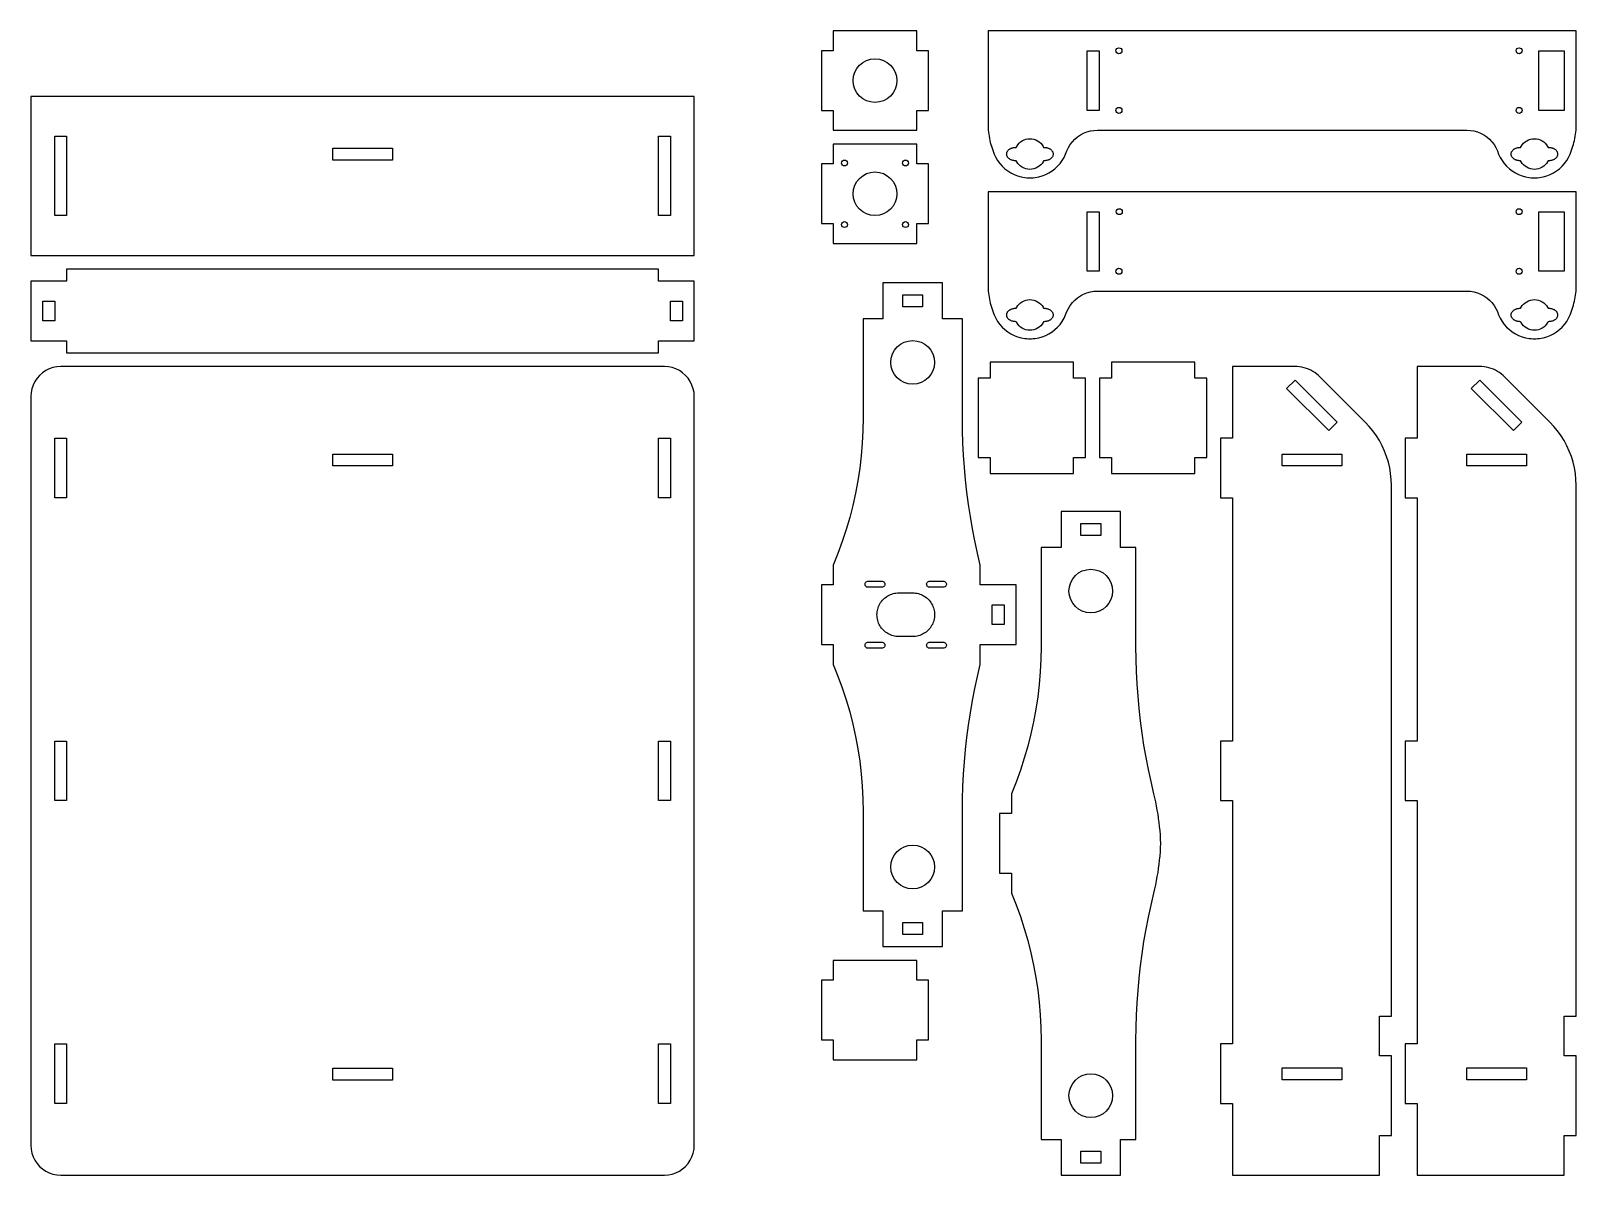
# Model space of a CAD drawing. Header units: millimetres. Extents: x 12 to 790, y 12 to 588.
import ezdxf

# ---------------------------------------------------------------- set-up
doc = ezdxf.new("R2010")
doc.units = ezdxf.units.MM
for name, color, linetype in [('GROUP0', 70, 'Continuous'), ('GROUP1', 70, 'Continuous'), ('GROUP10', 70, 'Continuous'), ('GROUP11', 70, 'Continuous'), ('GROUP12', 70, 'Continuous'), ('GROUP13', 70, 'Continuous'), ('GROUP2', 70, 'Continuous'), ('GROUP3', 70, 'Continuous'), ('GROUP4', 70, 'Continuous'), ('GROUP5', 70, 'Continuous'), ('GROUP6', 70, 'Continuous'), ('GROUP7', 70, 'Continuous'), ('GROUP8', 70, 'Continuous'), ('GROUP9', 70, 'Continuous')]:
    doc.layers.add(name, color=color, linetype=linetype)

msp = doc.modelspace()

# ---------------------------------------------------------------- linework, layer by layer
at = {"layer": 'GROUP0'}
for points in [[(416, 319.1, 0), (416, 309.1, 0), (410, 309.1, 0), (410, 279.1, 0), (416, 279.1, 0), (416, 269.1, 0), (418.37, 263.23, 0), (420.54, 257.28, 0), (422.51, 251.26, 0), (424.28, 245.17, 0), (425.85, 239.04, 0), (427.21, 232.85, 0), (428.37, 226.62, 0), (429.31, 220.36, 0), (430.05, 214.07, 0), (430.58, 207.76, 0), (430.89, 201.43, 0), (431, 195.1, 0), (431, 145.1, 0), (441, 145.1, 0), (441, 127.1, 0), (471, 127.1, 0), (471, 145.1, 0), (481, 145.1, 0), (481, 195.1, 0), (481.06, 201.33, 0), (481.25, 207.55, 0), (481.57, 213.77, 0), (482, 219.98, 0), (482.57, 226.18, 0), (483.26, 232.37, 0), (484.07, 238.55, 0), (485.01, 244.7, 0), (486.07, 250.84, 0), (487.26, 256.95, 0), (488.57, 263.04, 0), (490, 269.1, 0), (490, 279.1, 0), (508, 279.1, 0), (508, 309.1, 0), (490, 309.1, 0), (490, 319.1, 0), (488.57, 325.16, 0), (487.26, 331.25, 0), (486.07, 337.36, 0), (485.01, 343.5, 0), (484.07, 349.65, 0), (483.26, 355.83, 0), (482.57, 362.02, 0), (482, 368.22, 0), (481.57, 374.43, 0), (481.25, 380.65, 0), (481.06, 386.87, 0), (481, 393.1, 0), (481, 443.1, 0), (471, 443.1, 0), (471, 461.1, 0), (441, 461.1, 0), (441, 443.1, 0), (431, 443.1, 0), (431, 393.1, 0), (430.89, 386.77, 0), (430.58, 380.44, 0), (430.05, 374.13, 0), (429.31, 367.84, 0), (428.37, 361.57, 0), (427.21, 355.35, 0), (425.85, 349.16, 0), (424.28, 343.02, 0), (422.51, 336.94, 0), (420.54, 330.92, 0), (418.37, 324.97, 0)], [(451, 455.1, 0), (461, 455.1, 0), (461, 449.1, 0), (451, 449.1, 0)], [(440.66, 310.95, 0), (441.04, 310.86, 0), (441.38, 310.67, 0), (441.67, 310.4, 0), (441.87, 310.06, 0), (441.98, 309.69, 0), (441.99, 309.3, 0), (441.9, 308.92, 0), (441.71, 308.57, 0), (441.44, 308.29, 0), (441.11, 308.08, 0), (440.73, 307.97, 0), (440.5, 307.97, 0), (433.5, 307.97, 0), (433.34, 307.96, 0), (432.96, 308.05, 0), (432.62, 308.24, 0), (432.33, 308.51, 0), (432.13, 308.85, 0), (432.02, 309.22, 0), (432.01, 309.61, 0), (432.1, 309.99, 0), (432.29, 310.34, 0), (432.56, 310.62, 0), (432.89, 310.83, 0), (433.27, 310.94, 0), (433.5, 310.94, 0), (440.5, 310.94, 0)], [(456, 283.1, 0), (449, 283.1, 0), (448.28, 283.12, 0), (447.56, 283.19, 0), (446.85, 283.31, 0), (446.15, 283.47, 0), (445.46, 283.68, 0), (444.79, 283.94, 0), (444.13, 284.23, 0), (443.5, 284.57, 0), (442.89, 284.95, 0), (442.3, 285.37, 0), (441.75, 285.83, 0), (441.22, 286.32, 0), (440.73, 286.85, 0), (440.27, 287.4, 0), (439.85, 287.99, 0), (439.47, 288.6, 0), (439.13, 289.23, 0), (438.84, 289.89, 0), (438.58, 290.56, 0), (438.37, 291.25, 0), (438.21, 291.95, 0), (438.09, 292.66, 0), (438.02, 293.38, 0), (438, 294.1, 0), (438.02, 294.82, 0), (438.09, 295.54, 0), (438.21, 296.25, 0), (438.37, 296.95, 0), (438.58, 297.64, 0), (438.84, 298.31, 0), (439.13, 298.96, 0), (439.47, 299.6, 0), (439.85, 300.21, 0), (440.27, 300.8, 0), (440.73, 301.35, 0), (441.22, 301.88, 0), (441.75, 302.37, 0), (442.3, 302.83, 0), (442.89, 303.25, 0), (443.5, 303.63, 0), (444.13, 303.97, 0), (444.79, 304.26, 0), (445.46, 304.52, 0), (446.15, 304.72, 0), (446.85, 304.89, 0), (447.56, 305.01, 0), (448.28, 305.08, 0), (449, 305.1, 0), (456, 305.1, 0), (456.72, 305.08, 0), (457.44, 305.01, 0), (458.15, 304.89, 0), (458.85, 304.72, 0), (459.54, 304.52, 0), (460.21, 304.26, 0), (460.87, 303.97, 0), (461.5, 303.63, 0), (462.11, 303.25, 0), (462.7, 302.83, 0), (463.25, 302.37, 0), (463.78, 301.88, 0), (464.27, 301.35, 0), (464.73, 300.8, 0), (465.15, 300.21, 0), (465.53, 299.6, 0), (465.87, 298.96, 0), (466.16, 298.31, 0), (466.42, 297.64, 0), (466.63, 296.95, 0), (466.79, 296.25, 0), (466.91, 295.54, 0), (466.98, 294.82, 0), (467, 294.1, 0), (466.98, 293.38, 0), (466.91, 292.66, 0), (466.79, 291.95, 0), (466.63, 291.25, 0), (466.42, 290.56, 0), (466.16, 289.89, 0), (465.87, 289.23, 0), (465.53, 288.6, 0), (465.15, 287.99, 0), (464.73, 287.4, 0), (464.27, 286.85, 0), (463.78, 286.32, 0), (463.25, 285.83, 0), (462.7, 285.37, 0), (462.11, 284.95, 0), (461.5, 284.57, 0), (460.87, 284.23, 0), (460.21, 283.94, 0), (459.54, 283.68, 0), (458.85, 283.47, 0), (458.15, 283.31, 0), (457.44, 283.19, 0), (456.72, 283.12, 0)], [(472.38, 310.67, 0), (472.67, 310.4, 0), (472.87, 310.06, 0), (472.98, 309.69, 0), (472.99, 309.3, 0), (472.9, 308.92, 0), (472.71, 308.57, 0), (472.44, 308.29, 0), (472.11, 308.08, 0), (471.73, 307.97, 0), (471.5, 307.97, 0), (464.5, 307.97, 0), (464.34, 307.96, 0), (463.96, 308.05, 0), (463.62, 308.24, 0), (463.33, 308.51, 0), (463.13, 308.85, 0), (463.02, 309.22, 0), (463.01, 309.61, 0), (463.1, 309.99, 0), (463.29, 310.34, 0), (463.56, 310.62, 0), (463.89, 310.83, 0), (464.27, 310.94, 0), (464.5, 310.94, 0), (471.5, 310.94, 0), (471.66, 310.95, 0), (472.04, 310.86, 0)], [(496, 289.1, 0), (496, 299.1, 0), (502, 299.1, 0), (502, 289.1, 0)], [(440.66, 280.24, 0), (441.04, 280.14, 0), (441.38, 279.96, 0), (441.67, 279.69, 0), (441.87, 279.35, 0), (441.98, 278.98, 0), (441.99, 278.59, 0), (441.9, 278.21, 0), (441.71, 277.86, 0), (441.44, 277.58, 0), (441.11, 277.37, 0), (440.73, 277.26, 0), (440.5, 277.26, 0), (433.5, 277.26, 0), (433.34, 277.25, 0), (432.96, 277.34, 0), (432.62, 277.53, 0), (432.33, 277.8, 0), (432.13, 278.13, 0), (432.02, 278.51, 0), (432.01, 278.9, 0), (432.1, 279.28, 0), (432.29, 279.63, 0), (432.56, 279.91, 0), (432.89, 280.11, 0), (433.27, 280.23, 0), (433.5, 280.23, 0), (440.5, 280.23, 0)], [(471.5, 277.26, 0), (464.5, 277.26, 0), (464.34, 277.25, 0), (463.96, 277.34, 0), (463.62, 277.53, 0), (463.33, 277.8, 0), (463.13, 278.13, 0), (463.02, 278.51, 0), (463.01, 278.9, 0), (463.1, 279.28, 0), (463.29, 279.63, 0), (463.56, 279.91, 0), (463.89, 280.11, 0), (464.27, 280.23, 0), (464.5, 280.23, 0), (471.5, 280.23, 0), (471.66, 280.24, 0), (472.04, 280.14, 0), (472.38, 279.96, 0), (472.67, 279.69, 0), (472.87, 279.35, 0), (472.98, 278.98, 0), (472.99, 278.59, 0), (472.9, 278.21, 0), (472.71, 277.86, 0), (472.44, 277.58, 0), (472.11, 277.37, 0), (471.73, 277.26, 0)], [(451, 139.1, 0), (461, 139.1, 0), (461, 133.1, 0), (451, 133.1, 0)]]:
    msp.add_polyline3d(points, close=True, dxfattribs=at)
for centre in [(456, 421.1), (456, 167.1)]:
    msp.add_circle(centre, 11, dxfattribs=at)
at = {"layer": 'GROUP1'}
for points in [[(505.66, 204, 0), (505.66, 194, 0), (499.66, 194, 0), (499.66, 164, 0), (505.66, 164, 0), (505.66, 154, 0), (508.03, 148.13, 0), (510.2, 142.18, 0), (512.18, 136.16, 0), (513.95, 130.08, 0), (515.51, 123.94, 0), (516.88, 117.75, 0), (518.03, 111.52, 0), (518.98, 105.26, 0), (519.71, 98.97, 0), (520.24, 92.66, 0), (520.56, 86.33, 0), (520.66, 80, 0), (520.66, 30, 0), (530.66, 30, 0), (530.66, 12, 0), (560.66, 12, 0), (560.66, 30, 0), (568.41, 30, 0), (568.41, 80, 0), (568.48, 86.23, 0), (568.66, 92.45, 0), (568.98, 98.67, 0), (569.42, 104.88, 0), (569.98, 111.08, 0), (570.67, 117.27, 0), (571.49, 123.45, 0), (572.42, 129.6, 0), (573.49, 135.74, 0), (574.67, 141.85, 0), (575.98, 147.94, 0), (577.41, 154, 0), (577.9, 156.05, 0), (578.35, 158.11, 0), (578.77, 160.17, 0), (579.15, 162.25, 0), (579.5, 164.33, 0), (579.81, 166.41, 0), (580.08, 168.5, 0), (580.32, 170.59, 0), (580.52, 172.69, 0), (580.69, 174.79, 0), (580.82, 176.89, 0), (580.91, 179, 0), (580.82, 181.11, 0), (580.69, 183.21, 0), (580.52, 185.31, 0), (580.32, 187.41, 0), (580.08, 189.5, 0), (579.81, 191.59, 0), (579.5, 193.67, 0), (579.15, 195.75, 0), (578.77, 197.83, 0), (578.35, 199.89, 0), (577.9, 201.95, 0), (577.41, 204, 0), (575.98, 210.06, 0), (574.67, 216.15, 0), (573.49, 222.26, 0), (572.42, 228.4, 0), (571.49, 234.55, 0), (570.67, 240.73, 0), (569.98, 246.92, 0), (569.42, 253.12, 0), (568.98, 259.33, 0), (568.66, 265.55, 0), (568.48, 271.77, 0), (568.41, 278, 0), (568.41, 328, 0), (560.66, 328, 0), (560.66, 346, 0), (530.66, 346, 0), (530.66, 328, 0), (520.66, 328, 0), (520.66, 278, 0), (520.56, 271.67, 0), (520.24, 265.34, 0), (519.71, 259.03, 0), (518.98, 252.74, 0), (518.03, 246.48, 0), (516.88, 240.25, 0), (515.51, 234.06, 0), (513.95, 227.92, 0), (512.18, 221.84, 0), (510.2, 215.82, 0), (508.03, 209.87, 0)], [(540.66, 340, 0), (550.66, 340, 0), (550.66, 334, 0), (540.66, 334, 0)], [(540.66, 24, 0), (550.66, 24, 0), (550.66, 18, 0), (540.66, 18, 0)]]:
    msp.add_polyline3d(points, close=True, dxfattribs=at)
for centre in [(545.66, 306), (545.66, 52)]:
    msp.add_circle(centre, 11, dxfattribs=at)
at = {"layer": 'GROUP10'}
msp.add_polyline3d([(416, 491, 0), (416, 481, 0), (458, 481, 0), (458, 491, 0), (464, 491, 0), (464, 521, 0), (458, 521, 0), (458, 531, 0), (416, 531, 0), (416, 521, 0), (410, 521, 0), (410, 491, 0)], close=True, dxfattribs=at)
for centre, radius in [((421.64, 521.5), 1.5), ((452.36, 521.5), 1.5), ((437, 506), 11), ((421.64, 490.5), 1.5), ((452.36, 490.5), 1.5)]:
    msp.add_circle(centre, radius, dxfattribs=at)
at = {"layer": 'GROUP11'}
msp.add_polyline3d([(458, 578, 0), (458, 588, 0), (416, 588, 0), (416, 578, 0), (410, 578, 0), (410, 548, 0), (416, 548, 0), (416, 538, 0), (458, 538, 0), (458, 548, 0), (464, 548, 0), (464, 578, 0)], close=True, dxfattribs=at)
msp.add_circle((437, 563), 11, dxfattribs=at)
at = {"layer": 'GROUP12'}
for points in [[(494, 565.99, 0), (494, 538, 0), (494.11, 536.97, 0), (494.25, 535.95, 0), (494.42, 534.93, 0), (494.61, 533.91, 0), (494.82, 532.9, 0), (495.06, 531.89, 0), (495.32, 530.89, 0), (495.61, 529.9, 0), (495.92, 528.91, 0), (496.26, 527.93, 0), (496.62, 526.96, 0), (497, 526, 0), (497.78, 524.33, 0), (498.73, 522.74, 0), (499.81, 521.25, 0), (501.04, 519.87, 0), (502.39, 518.61, 0), (503.85, 517.48, 0), (505.41, 516.5, 0), (507.06, 515.68, 0), (508.78, 515.01, 0), (510.56, 514.51, 0), (512.38, 514.18, 0), (513.43, 514.1, 0), (514.22, 514.03, 0), (515, 514, 0), (515.78, 514.03, 0), (516.57, 514.1, 0), (517.62, 514.18, 0), (519.44, 514.51, 0), (521.22, 515.01, 0), (522.94, 515.68, 0), (524.59, 516.5, 0), (526.15, 517.48, 0), (527.61, 518.61, 0), (528.96, 519.87, 0), (530.19, 521.25, 0), (531.27, 522.74, 0), (532.22, 524.33, 0), (533, 526, 0), (533.59, 527.69, 0), (534.36, 529.3, 0), (535.29, 530.82, 0), (536.39, 532.23, 0), (537.62, 533.52, 0), (538.99, 534.67, 0), (540.48, 535.66, 0), (542.06, 536.49, 0), (543.72, 537.14, 0), (545.44, 537.62, 0), (547.2, 537.9, 0), (548.99, 538, 0), (735.01, 538, 0), (736.8, 537.9, 0), (738.56, 537.62, 0), (740.28, 537.14, 0), (741.94, 536.49, 0), (743.52, 535.66, 0), (745.01, 534.67, 0), (746.38, 533.52, 0), (747.61, 532.23, 0), (748.71, 530.82, 0), (749.64, 529.3, 0), (750.41, 527.69, 0), (751, 526, 0), (751.78, 524.33, 0), (752.73, 522.74, 0), (753.81, 521.25, 0), (755.04, 519.87, 0), (756.39, 518.61, 0), (757.85, 517.48, 0), (759.41, 516.5, 0), (761.06, 515.68, 0), (762.78, 515.01, 0), (764.56, 514.51, 0), (766.38, 514.18, 0), (767.43, 514.1, 0), (768.22, 514.03, 0), (769, 514, 0), (769.78, 514.03, 0), (770.57, 514.1, 0), (771.62, 514.18, 0), (773.44, 514.51, 0), (775.22, 515.01, 0), (776.94, 515.68, 0), (778.59, 516.5, 0), (780.15, 517.48, 0), (781.61, 518.61, 0), (782.96, 519.87, 0), (784.19, 521.25, 0), (785.27, 522.74, 0), (786.22, 524.33, 0), (787, 526, 0), (787.38, 526.96, 0), (787.74, 527.93, 0), (788.08, 528.91, 0), (788.39, 529.9, 0), (788.68, 530.89, 0), (788.94, 531.89, 0), (789.18, 532.9, 0), (789.39, 533.91, 0), (789.58, 534.93, 0), (789.75, 535.95, 0), (789.89, 536.97, 0), (790, 538, 0), (790, 588, 0), (494, 588, 0), (494, 568.99, 0)], [(549.83, 548, 0), (543.83, 548, 0), (543.83, 578, 0), (549.83, 578, 0)], [(784, 578, 0), (784, 548, 0), (771.3, 548, 0), (771.3, 578, 0)], [(522.45, 522.63, 0), (522.16, 522.63, 0), (521.91, 522.63, 0), (521.67, 522.15, 0), (521.11, 521.31, 0), (520.45, 520.55, 0), (519.69, 519.89, 0), (518.85, 519.33, 0), (517.95, 518.88, 0), (516.99, 518.56, 0), (516.01, 518.36, 0), (515, 518.29, 0), (513.99, 518.36, 0), (513.01, 518.56, 0), (512.05, 518.88, 0), (511.15, 519.33, 0), (510.31, 519.89, 0), (509.55, 520.55, 0), (508.89, 521.31, 0), (508.33, 522.15, 0), (508.09, 522.63, 0), (507.84, 522.63, 0), (507.55, 522.63, 0), (507.26, 522.65, 0), (506.97, 522.69, 0), (506.68, 522.74, 0), (506.4, 522.8, 0), (506.12, 522.88, 0), (505.85, 522.96, 0), (505.59, 523.07, 0), (505.34, 523.18, 0), (505.1, 523.31, 0), (504.87, 523.44, 0), (504.65, 523.59, 0), (504.45, 523.75, 0), (504.25, 523.92, 0), (504.08, 524.1, 0), (503.92, 524.29, 0), (503.78, 524.48, 0), (503.65, 524.69, 0), (503.54, 524.9, 0), (503.45, 525.11, 0), (503.38, 525.33, 0), (503.33, 525.55, 0), (503.3, 525.77, 0), (503.29, 526, 0), (503.3, 526.23, 0), (503.33, 526.45, 0), (503.38, 526.67, 0), (503.45, 526.89, 0), (503.54, 527.1, 0), (503.65, 527.31, 0), (503.78, 527.52, 0), (503.92, 527.71, 0), (504.08, 527.9, 0), (504.25, 528.08, 0), (504.45, 528.25, 0), (504.65, 528.41, 0), (504.87, 528.56, 0), (505.1, 528.69, 0), (505.34, 528.82, 0), (505.59, 528.93, 0), (505.85, 529.04, 0), (506.12, 529.12, 0), (506.4, 529.2, 0), (506.68, 529.26, 0), (506.97, 529.31, 0), (507.26, 529.35, 0), (507.55, 529.37, 0), (507.84, 529.38, 0), (508.09, 529.38, 0), (508.33, 529.85, 0), (508.89, 530.69, 0), (509.55, 531.45, 0), (510.31, 532.11, 0), (511.15, 532.67, 0), (512.05, 533.12, 0), (513.01, 533.44, 0), (513.99, 533.64, 0), (515, 533.71, 0), (516.01, 533.64, 0), (516.99, 533.44, 0), (517.95, 533.12, 0), (518.85, 532.67, 0), (519.69, 532.11, 0), (520.45, 531.45, 0), (521.11, 530.69, 0), (521.67, 529.85, 0), (521.91, 529.38, 0), (522.16, 529.38, 0), (522.45, 529.37, 0), (522.74, 529.35, 0), (523.03, 529.31, 0), (523.32, 529.26, 0), (523.6, 529.2, 0), (523.88, 529.12, 0), (524.15, 529.04, 0), (524.41, 528.93, 0), (524.66, 528.82, 0), (524.9, 528.69, 0), (525.13, 528.56, 0), (525.35, 528.41, 0), (525.55, 528.25, 0), (525.75, 528.08, 0), (525.92, 527.9, 0), (526.08, 527.71, 0), (526.22, 527.52, 0), (526.35, 527.31, 0), (526.46, 527.1, 0), (526.55, 526.89, 0), (526.62, 526.67, 0), (526.67, 526.45, 0), (526.7, 526.23, 0), (526.71, 526, 0), (526.7, 525.77, 0), (526.67, 525.55, 0), (526.62, 525.33, 0), (526.55, 525.11, 0), (526.46, 524.9, 0), (526.35, 524.69, 0), (526.22, 524.48, 0), (526.08, 524.29, 0), (525.92, 524.1, 0), (525.75, 523.92, 0), (525.55, 523.75, 0), (525.35, 523.59, 0), (525.13, 523.44, 0), (524.9, 523.31, 0), (524.66, 523.18, 0), (524.41, 523.07, 0), (524.15, 522.96, 0), (523.88, 522.88, 0), (523.6, 522.8, 0), (523.32, 522.74, 0), (523.03, 522.69, 0), (522.74, 522.65, 0)], [(761.84, 522.63, 0), (761.55, 522.63, 0), (761.26, 522.65, 0), (760.97, 522.69, 0), (760.68, 522.74, 0), (760.4, 522.8, 0), (760.12, 522.88, 0), (759.85, 522.96, 0), (759.59, 523.07, 0), (759.34, 523.18, 0), (759.1, 523.31, 0), (758.87, 523.44, 0), (758.65, 523.59, 0), (758.45, 523.75, 0), (758.25, 523.92, 0), (758.08, 524.1, 0), (757.92, 524.29, 0), (757.78, 524.48, 0), (757.65, 524.69, 0), (757.54, 524.9, 0), (757.45, 525.11, 0), (757.38, 525.33, 0), (757.33, 525.55, 0), (757.3, 525.77, 0), (757.29, 526, 0), (757.3, 526.23, 0), (757.33, 526.45, 0), (757.38, 526.67, 0), (757.45, 526.89, 0), (757.54, 527.1, 0), (757.65, 527.31, 0), (757.78, 527.52, 0), (757.92, 527.71, 0), (758.08, 527.9, 0), (758.25, 528.08, 0), (758.45, 528.25, 0), (758.65, 528.41, 0), (758.87, 528.56, 0), (759.1, 528.69, 0), (759.34, 528.82, 0), (759.59, 528.93, 0), (759.85, 529.04, 0), (760.12, 529.12, 0), (760.4, 529.2, 0), (760.68, 529.26, 0), (760.97, 529.31, 0), (761.26, 529.35, 0), (761.55, 529.37, 0), (761.84, 529.38, 0), (762.09, 529.38, 0), (762.33, 529.85, 0), (762.89, 530.69, 0), (763.55, 531.45, 0), (764.31, 532.11, 0), (765.15, 532.67, 0), (766.05, 533.12, 0), (767.01, 533.44, 0), (767.99, 533.64, 0), (769, 533.71, 0), (770.01, 533.64, 0), (770.99, 533.44, 0), (771.95, 533.12, 0), (772.85, 532.67, 0), (773.69, 532.11, 0), (774.45, 531.45, 0), (775.11, 530.69, 0), (775.67, 529.85, 0), (775.91, 529.38, 0), (776.16, 529.38, 0), (776.45, 529.37, 0), (776.74, 529.35, 0), (777.03, 529.31, 0), (777.32, 529.26, 0), (777.6, 529.2, 0), (777.88, 529.12, 0), (778.15, 529.04, 0), (778.41, 528.93, 0), (778.66, 528.82, 0), (778.9, 528.69, 0), (779.13, 528.56, 0), (779.35, 528.41, 0), (779.55, 528.25, 0), (779.75, 528.08, 0), (779.92, 527.9, 0), (780.08, 527.71, 0), (780.22, 527.52, 0), (780.35, 527.31, 0), (780.46, 527.1, 0), (780.55, 526.89, 0), (780.62, 526.67, 0), (780.67, 526.45, 0), (780.7, 526.23, 0), (780.71, 526, 0), (780.7, 525.77, 0), (780.67, 525.55, 0), (780.62, 525.33, 0), (780.55, 525.11, 0), (780.46, 524.9, 0), (780.35, 524.69, 0), (780.22, 524.48, 0), (780.08, 524.29, 0), (779.92, 524.1, 0), (779.75, 523.92, 0), (779.55, 523.75, 0), (779.35, 523.59, 0), (779.13, 523.44, 0), (778.9, 523.31, 0), (778.66, 523.18, 0), (778.41, 523.07, 0), (778.15, 522.96, 0), (777.88, 522.88, 0), (777.6, 522.8, 0), (777.32, 522.74, 0), (777.03, 522.69, 0), (776.74, 522.65, 0), (776.45, 522.63, 0), (776.16, 522.63, 0), (775.91, 522.63, 0), (775.67, 522.15, 0), (775.11, 521.31, 0), (774.45, 520.55, 0), (773.69, 519.89, 0), (772.85, 519.33, 0), (771.95, 518.88, 0), (770.99, 518.56, 0), (770.01, 518.36, 0), (769, 518.29, 0), (767.99, 518.36, 0), (767.01, 518.56, 0), (766.05, 518.88, 0), (765.15, 519.33, 0), (764.31, 519.89, 0), (763.55, 520.55, 0), (762.89, 521.31, 0), (762.33, 522.15, 0), (762.09, 522.63, 0)]]:
    msp.add_polyline3d(points, close=True, dxfattribs=at)
for centre in [(559.83, 578), (761.3, 578), (559.83, 548), (761.3, 548)]:
    msp.add_circle(centre, 1.5, dxfattribs=at)
at = {"layer": 'GROUP13'}
for points in [[(494, 484.99, 0), (494, 457, 0), (494.11, 455.97, 0), (494.25, 454.95, 0), (494.42, 453.93, 0), (494.61, 452.91, 0), (494.82, 451.9, 0), (495.06, 450.89, 0), (495.32, 449.89, 0), (495.61, 448.9, 0), (495.92, 447.91, 0), (496.26, 446.93, 0), (496.62, 445.96, 0), (497, 445, 0), (497.78, 443.33, 0), (498.73, 441.74, 0), (499.81, 440.25, 0), (501.04, 438.87, 0), (502.39, 437.61, 0), (503.85, 436.48, 0), (505.41, 435.5, 0), (507.06, 434.68, 0), (508.78, 434.01, 0), (510.56, 433.51, 0), (512.38, 433.18, 0), (513.43, 433.1, 0), (514.22, 433.03, 0), (515, 433, 0), (515.78, 433.03, 0), (516.57, 433.1, 0), (517.62, 433.18, 0), (519.44, 433.51, 0), (521.22, 434.01, 0), (522.94, 434.68, 0), (524.59, 435.5, 0), (526.15, 436.48, 0), (527.61, 437.61, 0), (528.96, 438.87, 0), (530.19, 440.25, 0), (531.27, 441.74, 0), (532.22, 443.33, 0), (533, 445, 0), (533.59, 446.69, 0), (534.36, 448.3, 0), (535.29, 449.82, 0), (536.39, 451.23, 0), (537.62, 452.52, 0), (538.99, 453.67, 0), (540.48, 454.66, 0), (542.06, 455.49, 0), (543.72, 456.14, 0), (545.44, 456.62, 0), (547.2, 456.9, 0), (548.99, 457, 0), (735.01, 457, 0), (736.8, 456.9, 0), (738.56, 456.62, 0), (740.28, 456.14, 0), (741.94, 455.49, 0), (743.52, 454.66, 0), (745.01, 453.67, 0), (746.38, 452.52, 0), (747.61, 451.23, 0), (748.71, 449.82, 0), (749.64, 448.3, 0), (750.41, 446.69, 0), (751, 445, 0), (751.78, 443.33, 0), (752.73, 441.74, 0), (753.81, 440.25, 0), (755.04, 438.87, 0), (756.39, 437.61, 0), (757.85, 436.48, 0), (759.41, 435.5, 0), (761.06, 434.68, 0), (762.78, 434.01, 0), (764.56, 433.51, 0), (766.38, 433.18, 0), (767.43, 433.1, 0), (768.22, 433.03, 0), (769, 433, 0), (769.78, 433.03, 0), (770.57, 433.1, 0), (771.62, 433.18, 0), (773.44, 433.51, 0), (775.22, 434.01, 0), (776.94, 434.68, 0), (778.59, 435.5, 0), (780.15, 436.48, 0), (781.61, 437.61, 0), (782.96, 438.87, 0), (784.19, 440.25, 0), (785.27, 441.74, 0), (786.22, 443.33, 0), (787, 445, 0), (787.38, 445.96, 0), (787.74, 446.93, 0), (788.08, 447.91, 0), (788.39, 448.9, 0), (788.68, 449.89, 0), (788.94, 450.89, 0), (789.18, 451.9, 0), (789.39, 452.91, 0), (789.58, 453.93, 0), (789.75, 454.95, 0), (789.89, 455.97, 0), (790, 457, 0), (790, 507, 0), (494, 507, 0), (494, 487.99, 0)], [(549.83, 467, 0), (543.83, 467, 0), (543.83, 497, 0), (549.83, 497, 0)], [(784, 497, 0), (784, 467, 0), (771.3, 467, 0), (771.3, 497, 0)], [(522.45, 441.63, 0), (522.16, 441.62, 0), (521.91, 441.62, 0), (521.67, 441.15, 0), (521.11, 440.31, 0), (520.45, 439.55, 0), (519.69, 438.89, 0), (518.85, 438.33, 0), (517.95, 437.88, 0), (516.99, 437.56, 0), (516.01, 437.36, 0), (515, 437.29, 0), (513.99, 437.36, 0), (513.01, 437.56, 0), (512.05, 437.88, 0), (511.15, 438.33, 0), (510.31, 438.89, 0), (509.55, 439.55, 0), (508.89, 440.31, 0), (508.33, 441.15, 0), (508.09, 441.62, 0), (507.84, 441.62, 0), (507.55, 441.63, 0), (507.26, 441.65, 0), (506.97, 441.69, 0), (506.68, 441.74, 0), (506.4, 441.8, 0), (506.12, 441.88, 0), (505.85, 441.96, 0), (505.59, 442.07, 0), (505.34, 442.18, 0), (505.1, 442.31, 0), (504.87, 442.44, 0), (504.65, 442.59, 0), (504.45, 442.75, 0), (504.25, 442.92, 0), (504.08, 443.1, 0), (503.92, 443.29, 0), (503.78, 443.48, 0), (503.65, 443.69, 0), (503.54, 443.9, 0), (503.45, 444.11, 0), (503.38, 444.33, 0), (503.33, 444.55, 0), (503.3, 444.77, 0), (503.29, 445, 0), (503.3, 445.23, 0), (503.33, 445.45, 0), (503.38, 445.67, 0), (503.45, 445.89, 0), (503.54, 446.1, 0), (503.65, 446.31, 0), (503.78, 446.52, 0), (503.92, 446.71, 0), (504.08, 446.9, 0), (504.25, 447.08, 0), (504.45, 447.25, 0), (504.65, 447.41, 0), (504.87, 447.56, 0), (505.1, 447.69, 0), (505.34, 447.82, 0), (505.59, 447.93, 0), (505.85, 448.04, 0), (506.12, 448.12, 0), (506.4, 448.2, 0), (506.68, 448.26, 0), (506.97, 448.31, 0), (507.26, 448.35, 0), (507.55, 448.37, 0), (507.84, 448.37, 0), (508.09, 448.37, 0), (508.33, 448.85, 0), (508.89, 449.69, 0), (509.55, 450.45, 0), (510.31, 451.11, 0), (511.15, 451.67, 0), (512.05, 452.12, 0), (513.01, 452.44, 0), (513.99, 452.64, 0), (515, 452.71, 0), (516.01, 452.64, 0), (516.99, 452.44, 0), (517.95, 452.12, 0), (518.85, 451.67, 0), (519.69, 451.11, 0), (520.45, 450.45, 0), (521.11, 449.69, 0), (521.67, 448.85, 0), (521.91, 448.37, 0), (522.16, 448.37, 0), (522.45, 448.37, 0), (522.74, 448.35, 0), (523.03, 448.31, 0), (523.32, 448.26, 0), (523.6, 448.2, 0), (523.88, 448.12, 0), (524.15, 448.04, 0), (524.41, 447.93, 0), (524.66, 447.82, 0), (524.9, 447.69, 0), (525.13, 447.56, 0), (525.35, 447.41, 0), (525.55, 447.25, 0), (525.75, 447.08, 0), (525.92, 446.9, 0), (526.08, 446.71, 0), (526.22, 446.52, 0), (526.35, 446.31, 0), (526.46, 446.1, 0), (526.55, 445.89, 0), (526.62, 445.67, 0), (526.67, 445.45, 0), (526.7, 445.23, 0), (526.71, 445, 0), (526.7, 444.77, 0), (526.67, 444.55, 0), (526.62, 444.33, 0), (526.55, 444.11, 0), (526.46, 443.9, 0), (526.35, 443.69, 0), (526.22, 443.48, 0), (526.08, 443.29, 0), (525.92, 443.1, 0), (525.75, 442.92, 0), (525.55, 442.75, 0), (525.35, 442.59, 0), (525.13, 442.44, 0), (524.9, 442.31, 0), (524.66, 442.18, 0), (524.41, 442.07, 0), (524.15, 441.96, 0), (523.88, 441.88, 0), (523.6, 441.8, 0), (523.32, 441.74, 0), (523.03, 441.69, 0), (522.74, 441.65, 0)], [(761.84, 441.62, 0), (761.55, 441.63, 0), (761.26, 441.65, 0), (760.97, 441.69, 0), (760.68, 441.74, 0), (760.4, 441.8, 0), (760.12, 441.88, 0), (759.85, 441.96, 0), (759.59, 442.07, 0), (759.34, 442.18, 0), (759.1, 442.31, 0), (758.87, 442.44, 0), (758.65, 442.59, 0), (758.45, 442.75, 0), (758.25, 442.92, 0), (758.08, 443.1, 0), (757.92, 443.29, 0), (757.78, 443.48, 0), (757.65, 443.69, 0), (757.54, 443.9, 0), (757.45, 444.11, 0), (757.38, 444.33, 0), (757.33, 444.55, 0), (757.3, 444.77, 0), (757.29, 445, 0), (757.3, 445.23, 0), (757.33, 445.45, 0), (757.38, 445.67, 0), (757.45, 445.89, 0), (757.54, 446.1, 0), (757.65, 446.31, 0), (757.78, 446.52, 0), (757.92, 446.71, 0), (758.08, 446.9, 0), (758.25, 447.08, 0), (758.45, 447.25, 0), (758.65, 447.41, 0), (758.87, 447.56, 0), (759.1, 447.69, 0), (759.34, 447.82, 0), (759.59, 447.93, 0), (759.85, 448.04, 0), (760.12, 448.12, 0), (760.4, 448.2, 0), (760.68, 448.26, 0), (760.97, 448.31, 0), (761.26, 448.35, 0), (761.55, 448.37, 0), (761.84, 448.37, 0), (762.09, 448.37, 0), (762.33, 448.85, 0), (762.89, 449.69, 0), (763.55, 450.45, 0), (764.31, 451.11, 0), (765.15, 451.67, 0), (766.05, 452.12, 0), (767.01, 452.44, 0), (767.99, 452.64, 0), (769, 452.71, 0), (770.01, 452.64, 0), (770.99, 452.44, 0), (771.95, 452.12, 0), (772.85, 451.67, 0), (773.69, 451.11, 0), (774.45, 450.45, 0), (775.11, 449.69, 0), (775.67, 448.85, 0), (775.91, 448.37, 0), (776.16, 448.37, 0), (776.45, 448.37, 0), (776.74, 448.35, 0), (777.03, 448.31, 0), (777.32, 448.26, 0), (777.6, 448.2, 0), (777.88, 448.12, 0), (778.15, 448.04, 0), (778.41, 447.93, 0), (778.66, 447.82, 0), (778.9, 447.69, 0), (779.13, 447.56, 0), (779.35, 447.41, 0), (779.55, 447.25, 0), (779.75, 447.08, 0), (779.92, 446.9, 0), (780.08, 446.71, 0), (780.22, 446.52, 0), (780.35, 446.31, 0), (780.46, 446.1, 0), (780.55, 445.89, 0), (780.62, 445.67, 0), (780.67, 445.45, 0), (780.7, 445.23, 0), (780.71, 445, 0), (780.7, 444.77, 0), (780.67, 444.55, 0), (780.62, 444.33, 0), (780.55, 444.11, 0), (780.46, 443.9, 0), (780.35, 443.69, 0), (780.22, 443.48, 0), (780.08, 443.29, 0), (779.92, 443.1, 0), (779.75, 442.92, 0), (779.55, 442.75, 0), (779.35, 442.59, 0), (779.13, 442.44, 0), (778.9, 442.31, 0), (778.66, 442.18, 0), (778.41, 442.07, 0), (778.15, 441.96, 0), (777.88, 441.88, 0), (777.6, 441.8, 0), (777.32, 441.74, 0), (777.03, 441.69, 0), (776.74, 441.65, 0), (776.45, 441.63, 0), (776.16, 441.62, 0), (775.91, 441.62, 0), (775.67, 441.15, 0), (775.11, 440.31, 0), (774.45, 439.55, 0), (773.69, 438.89, 0), (772.85, 438.33, 0), (771.95, 437.88, 0), (770.99, 437.56, 0), (770.01, 437.36, 0), (769, 437.29, 0), (767.99, 437.36, 0), (767.01, 437.56, 0), (766.05, 437.88, 0), (765.15, 438.33, 0), (764.31, 438.89, 0), (763.55, 439.55, 0), (762.89, 440.31, 0), (762.33, 441.15, 0), (762.09, 441.62, 0)]]:
    msp.add_polyline3d(points, close=True, dxfattribs=at)
for centre in [(560, 497), (761.3, 497), (559.83, 467), (761.3, 467)]:
    msp.add_circle(centre, 1.5, dxfattribs=at)
at = {"layer": 'GROUP2'}
msp.add_lwpolyline([(27, 12), (331, 12), (332.96, 12.13), (334.88, 12.51), (336.74, 13.14), (338.5, 14.01), (340.13, 15.1), (341.61, 16.39), (342.9, 17.87), (343.99, 19.5), (344.86, 21.26), (345.49, 23.12), (345.87, 25.04), (346, 27), (346, 404), (345.87, 405.96), (345.49, 407.88), (344.86, 409.74), (343.99, 411.5), (342.9, 413.13), (341.61, 414.61), (340.13, 415.9), (338.5, 416.99), (336.74, 417.86), (334.88, 418.49), (332.96, 418.87), (331, 419), (27, 419), (25.04, 418.87), (23.12, 418.49), (21.26, 417.86), (19.5, 416.99), (17.87, 415.9), (16.39, 414.61), (15.1, 413.13), (14.01, 411.5), (13.14, 409.74), (12.51, 407.88), (12.13, 405.96), (12, 404), (12, 27), (12.13, 25.04), (12.51, 23.12), (13.14, 21.26), (14.01, 19.5), (15.1, 17.87), (16.39, 16.39), (17.87, 15.1), (19.5, 14.01), (21.26, 13.14), (23.12, 12.51), (25.04, 12.13)], close=True, dxfattribs=at)
for points in [[(24, 353, 0), (24, 383, 0), (30, 383, 0), (30, 353, 0)], [(328, 353, 0), (328, 383, 0), (334, 383, 0), (334, 353, 0)], [(164, 375, 0), (194, 375, 0), (194, 369, 0), (164, 369, 0)], [(24, 200.5, 0), (24, 230.5, 0), (30, 230.5, 0), (30, 200.5, 0)], [(328, 200.5, 0), (328, 230.5, 0), (334, 230.5, 0), (334, 200.5, 0)], [(24, 48, 0), (24, 78, 0), (30, 78, 0), (30, 48, 0)], [(328, 48, 0), (328, 78, 0), (334, 78, 0), (334, 48, 0)], [(164, 65.83, 0), (194, 65.83, 0), (194, 59.83, 0), (164, 59.83, 0)]]:
    msp.add_polyline3d(points, close=True, dxfattribs=at)
at = {"layer": 'GROUP3'}
msp.add_polyline3d([(598, 421.25, 0), (556, 421.25, 0), (556, 413.25, 0), (550, 413.25, 0), (550, 373.25, 0), (556, 373.25, 0), (556, 365.25, 0), (598, 365.25, 0), (598, 373.25, 0), (604, 373.25, 0), (604, 413.25, 0), (598, 413.25, 0)], close=True, dxfattribs=at)
at = {"layer": 'GROUP4'}
msp.add_polyline3d([(537, 421.25, 0), (495, 421.25, 0), (495, 413.25, 0), (489, 413.25, 0), (489, 373.25, 0), (495, 373.25, 0), (495, 365.25, 0), (537, 365.25, 0), (537, 373.25, 0), (543, 373.25, 0), (543, 413.25, 0), (537, 413.25, 0)], close=True, dxfattribs=at)
at = {"layer": 'GROUP5'}
msp.add_polyline3d([(416, 80.1, 0), (416, 70.1, 0), (458, 70.1, 0), (458, 80.1, 0), (464, 80.1, 0), (464, 110.1, 0), (458, 110.1, 0), (458, 120.1, 0), (416, 120.1, 0), (416, 110.1, 0), (410, 110.1, 0), (410, 80.1, 0)], close=True, dxfattribs=at)
at = {"layer": 'GROUP6'}
for points in [[(12, 475, 0), (346, 475, 0), (346, 555, 0), (12, 555, 0)], [(30, 535, 0), (30, 495, 0), (24, 495, 0), (24, 535, 0)], [(334, 535, 0), (334, 495, 0), (328, 495, 0), (328, 535, 0)], [(194, 523, 0), (164, 523, 0), (164, 529, 0), (194, 529, 0)]]:
    msp.add_polyline3d(points, close=True, dxfattribs=at)
at = {"layer": 'GROUP7'}
for points in [[(710, 12, 0), (784, 12, 0), (784, 32, 0), (790, 32, 0), (790, 72, 0), (784, 72, 0), (784, 92, 0), (790, 92, 0), (790, 359.29, 0), (789.9, 362.23, 0), (789.62, 365.15, 0), (789.14, 368.05, 0), (788.47, 370.91, 0), (787.62, 373.72, 0), (786.58, 376.47, 0), (785.37, 379.15, 0), (783.99, 381.74, 0), (782.43, 384.23, 0), (780.72, 386.62, 0), (778.86, 388.89, 0), (776.85, 391.03, 0), (754.19, 413.7, 0), (753.33, 414.52, 0), (752.42, 415.28, 0), (751.47, 415.99, 0), (750.46, 416.62, 0), (749.42, 417.18, 0), (748.34, 417.67, 0), (747.22, 418.09, 0), (746.09, 418.43, 0), (744.93, 418.69, 0), (743.75, 418.88, 0), (742.57, 418.98, 0), (741.38, 419, 0), (710, 419, 0), (710, 383, 0), (704, 383, 0), (704, 353, 0), (710, 353, 0), (710, 230.5, 0), (704, 230.5, 0), (704, 200.5, 0), (710, 200.5, 0), (710, 78, 0), (704, 78, 0), (704, 48, 0), (710, 48, 0)], [(741.5, 412.25, 0), (754.18, 399.56, 0), (762.71, 391.03, 0), (758.47, 386.79, 0), (737.25, 408, 0)], [(765, 375, 0), (765, 369, 0), (735, 369, 0), (735, 375, 0)], [(765, 66, 0), (765, 60, 0), (735, 60, 0), (735, 66, 0)]]:
    msp.add_polyline3d(points, close=True, dxfattribs=at)
at = {"layer": 'GROUP8'}
for points in [[(328, 432), (346, 432), (346, 462), (328, 462), (328, 468), (30, 468), (30, 462), (12, 462), (12, 432), (30, 432), (30, 426), (328, 426)], [(18, 442), (18, 452), (24, 452), (24, 442)], [(334, 442), (334, 452), (340, 452), (340, 442)]]:
    msp.add_lwpolyline(points, close=True, dxfattribs=at)
at = {"layer": 'GROUP9'}
for points in [[(617, 383, 0), (611, 383, 0), (611, 353, 0), (617, 353, 0), (617, 230.5, 0), (611, 230.5, 0), (611, 200.5, 0), (617, 200.5, 0), (617, 78, 0), (611, 78, 0), (611, 48, 0), (617, 48, 0), (617, 12, 0), (691, 12, 0), (691, 32, 0), (697, 32, 0), (697, 72, 0), (691, 72, 0), (691, 92, 0), (697, 92, 0), (697, 359.29, 0), (696.9, 362.23, 0), (696.62, 365.15, 0), (696.14, 368.05, 0), (695.47, 370.91, 0), (694.62, 373.72, 0), (693.58, 376.47, 0), (692.37, 379.15, 0), (690.99, 381.74, 0), (689.43, 384.23, 0), (687.72, 386.62, 0), (685.86, 388.89, 0), (683.85, 391.03, 0), (661.19, 413.7, 0), (660.33, 414.52, 0), (659.42, 415.28, 0), (658.47, 415.99, 0), (657.46, 416.62, 0), (656.42, 417.18, 0), (655.34, 417.67, 0), (654.22, 418.09, 0), (653.09, 418.43, 0), (651.93, 418.69, 0), (650.75, 418.88, 0), (649.57, 418.98, 0), (648.38, 419, 0), (617, 419, 0)], [(644.25, 408, 0), (648.5, 412.25, 0), (669.71, 391.03, 0), (665.47, 386.79, 0)], [(672, 369, 0), (642, 369, 0), (642, 375, 0), (672, 375, 0)], [(672, 60, 0), (642, 60, 0), (642, 66, 0), (672, 66, 0)]]:
    msp.add_polyline3d(points, close=True, dxfattribs=at)

doc.saveas('drawing.dxf')
